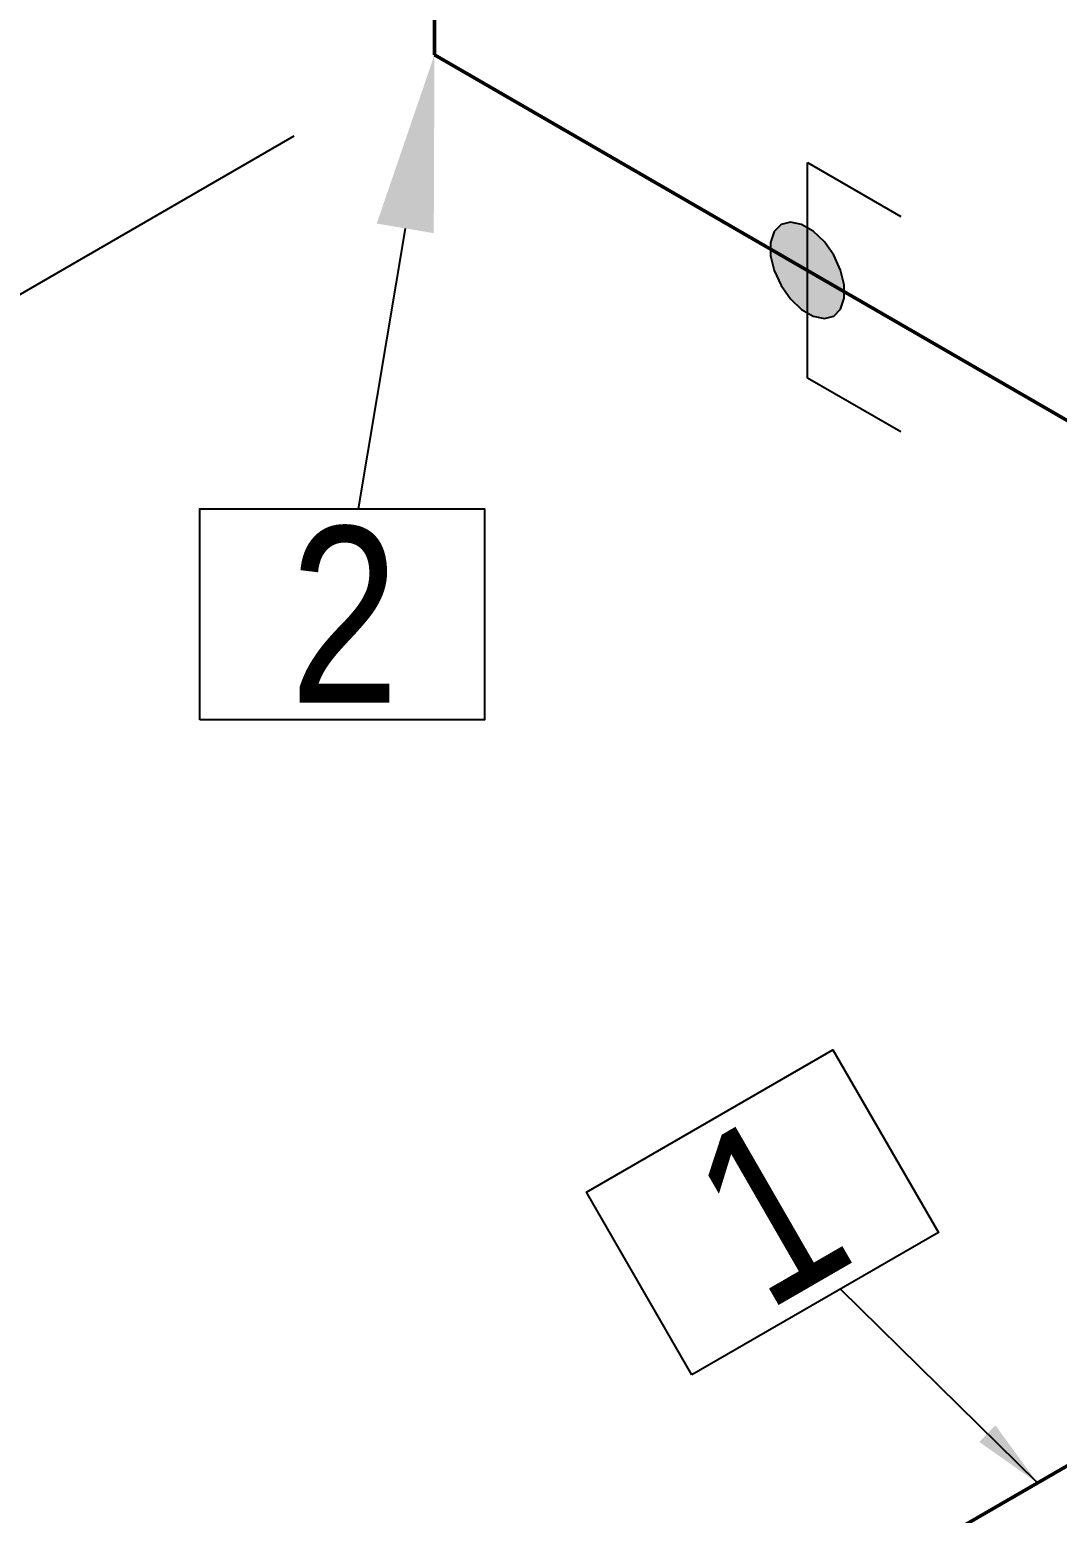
# Model space of a CAD drawing. Header units: millimetres. Extents: x 0 to 594, y 0 to 420.
# Drawn here: x 149.58 to 164.19, y 273.61 to 294.7 of the extents above; entities that cross this region are included whole.
import ezdxf
from ezdxf import colors
from ezdxf.entities.mleader import LeaderData, LeaderLine
from ezdxf.enums import TextEntityAlignment as Align
from ezdxf.math import Vec2, Vec3

# ---------------------------------------------------------------- set-up
doc = ezdxf.new("R2010")
doc.units = ezdxf.units.MM
doc.header["$LTSCALE"] = 0.25
for name, color, linetype in [('용접', 1, 'Continuous'), ('주석', 7, 'Continuous'), ('치수', 1, 'Continuous')]:
    doc.layers.add(name, color=color, linetype=linetype)
doc.layers.add('파이프 작은 보어', color=30, linetype='Continuous', lineweight=50)
doc.styles.add('AdskIsoAnnotation', font='arial.ttf', dxfattribs={"width": 0.8, "height": 1})
doc.styles.add('AdskIsoMetric', font='arial.ttf', dxfattribs={"width": 0.8, "height": 2.5})
doc.styles.add('AdskIsoMetric-30', font='arial.ttf', dxfattribs={"width": 0.8, "height": 2.5})
doc.styles.add('AdskIsoMetric30', font='arial.ttf', dxfattribs={"width": 0.8, "oblique": 30, "height": 2.5})
doc.styles.get("Standard").update_dxf_attribs({"font": 'arial.ttf'})
doc.dimstyles.new('AdskIsoMetric', dxfattribs={"dimtxt": 2.5, "dimasz": 2.5, "dimexe": 1, "dimexo": 2, "dimgap": 0.8, "dimtad": 1, "dimdec": 0, "dimrnd": 1, "dimzin": 0, "dimdsep": 46, "dimtxsty": 'AdskIsoMetric', "dimcen": 0, "dimclrt": 7, "dimadec": 0, "dimazin": 0, "dimtfac": 1, "dimtdec": 0, "dimtmove": 1, "dimatfit": 3, "dimfxl": 0, "dimfrac": 2, "dimtolj": 1, "dimtzin": 0, "dimarcsym": 0})

# ---------------------------------------------------------------- blocks, each defined once
blk = doc.blocks.new('*D71')
at = {"layer": 'Defpoints', "color": 0}
for p in [(177.201, 281.717), (152.474, 267.441), (152.474, 252.441)]:
    blk.add_point(p, dxfattribs=at)
at = {"layer": '치수', "color": 0, "lineweight": -2}
for p, q in [((177.201, 279.408), (177.201, 265.562)), ((175.036, 265.467), (154.639, 253.691)), ((152.474, 265.131), (152.474, 251.286))]:
    blk.add_line(p, q, dxfattribs=at)
at = {"layer": '치수', "color": 0}
for points in [[(174.827, 265.828), (175.244, 265.106), (177.201, 266.717)], [(154.43, 254.052), (154.847, 253.33), (152.474, 252.441)]]:
    blk.add_solid(points, dxfattribs=at)
at = {"layer": '치수', "color": 7, "insert": (166.817, 263.34), "char_height": 2.5, "attachment_point": 5, "rotation": 30, "style": 'AdskIsoMetric30'}
blk.add_mtext('\\A1;3895', dxfattribs=at)
blk = doc.blocks.new('*D79')
at = {"layer": 'Defpoints', "color": 0}
for p in [(177.201, 296.717), (155.337, 294.34), (177.201, 281.717)]:
    blk.add_point(p, dxfattribs=at)
at = {"layer": '치수', "color": 0, "lineweight": -2}
for p, q in [((157.502, 308.09), (175.036, 297.967)), ((177.201, 284.026), (177.201, 297.872))]:
    blk.add_line(p, q, dxfattribs=at)
at = {"layer": '치수', "color": 0}
for points in [[(157.71, 308.451), (157.293, 307.729), (155.337, 309.34)], [(175.244, 298.328), (174.827, 297.606), (177.201, 296.717)]]:
    blk.add_solid(points, dxfattribs=at)
at = {"layer": '치수', "color": 7, "insert": (166.489, 305.519), "char_height": 2.5, "attachment_point": 5, "rotation": 330, "style": 'AdskIsoMetric-30'}
blk.add_mtext('\\A1;2797', dxfattribs=at)
blk = doc.blocks.new('*D80')
at = {"layer": 'Defpoints', "color": 0}
for p in [(155.337, 311.585), (155.337, 294.34), (142.346, 286.84)]:
    blk.add_point(p, dxfattribs=at)
at = {"layer": '치수', "color": 0, "lineweight": -2}
for p, q in [((153.337, 310.43), (141.346, 303.508)), ((142.346, 301.585), (142.346, 289.34)), ((153.337, 293.186), (141.346, 286.263))]:
    blk.add_line(p, q, dxfattribs=at)
at = {"layer": '치수', "color": 0}
for points in [[(141.93, 301.585), (142.763, 301.585), (142.346, 304.085)], [(141.93, 289.34), (142.763, 289.34), (142.346, 286.84)]]:
    blk.add_solid(points, dxfattribs=at)
at = {"layer": '치수', "color": 7, "insert": (140.08, 294.154), "char_height": 2.5, "attachment_point": 5, "rotation": 90, "style": 'AdskIsoMetric-30'}
blk.add_mtext('\\A1;2132', dxfattribs=at)
blk = doc.blocks.new('엘보우-3-Iso2DSkew180')
at = {"color": 0, "linetype": 'ByBlock', "lineweight": -2, "extrusion": (-0.707107, -0.408248, 0.57735)}
for p, q in [((0, 6.124), (0, 0)), ((0, 0), (5.303, -3.062)), ((0, 0), (0, 0))]:
    blk.add_line(p, q, dxfattribs=at)
blk = doc.blocks.new('SocketWeld-2-IsoRight')
blk.add_hatch(color=256).paths.add_polyline_path([(0.0055, -0.0435), (0.0057, -0.0436), (0.006, -0.0436), (0.0062, -0.0436), (0.0064, -0.0437), (0.0066, -0.0437), (0.0068, -0.0438), (0.007, -0.0438), (0.0072, -0.0439), (0.0075, -0.0439), (0.0077, -0.0439), (0.0079, -0.044), (0.0081, -0.044), (0.0083, -0.0441), (0.0085, -0.0441), (0.0088, -0.0442), (0.009, -0.0442), (0.0092, -0.0443), (0.0094, -0.0443), (0.0096, -0.0443), (0.0098, -0.0444), (0.01, -0.0444), (0.0103, -0.0445), (0.0105, -0.0445), (0.0107, -0.0446), (0.0109, -0.0446), (0.0111, -0.0446), (0.0113, -0.0447), (0.0115, -0.0447), (0.0118, -0.0448), (0.012, -0.0448), (0.0122, -0.0449), (0.0124, -0.0449), (0.0126, -0.0449), (0.0128, -0.045), (0.013, -0.045), (0.0133, -0.0451), (0.0135, -0.0451), (0.0137, -0.0452), (0.0139, -0.0452), (0.0141, -0.0453), (0.0143, -0.0453), (0.0145, -0.0453), (0.0148, -0.0454), (0.015, -0.0454), (0.0152, -0.0455), (0.0154, -0.0455), (0.0156, -0.0456), (0.0158, -0.0456), (0.0161, -0.0456), (0.0161, -0.0456), (0.0162, -0.0456), (0.0164, -0.0455), (0.0166, -0.0455), (0.0168, -0.0455), (0.017, -0.0454), (0.0171, -0.0454), (0.0173, -0.0453), (0.0175, -0.0453), (0.0177, -0.0452), (0.0179, -0.0452), (0.0181, -0.0451), (0.0182, -0.0451), (0.0184, -0.045), (0.0186, -0.045), (0.0188, -0.0449), (0.019, -0.0449), (0.0192, -0.0448), (0.0193, -0.0448), (0.0195, -0.0447), (0.0197, -0.0447), (0.0199, -0.0446), (0.0201, -0.0446), (0.0203, -0.0445), (0.0204, -0.0445), (0.0206, -0.0444), (0.0208, -0.0444), (0.021, -0.0444), (0.0212, -0.0443), (0.0213, -0.0443), (0.0215, -0.0442), (0.0217, -0.0442), (0.0219, -0.0441), (0.0221, -0.0441), (0.0223, -0.044), (0.0224, -0.044), (0.0226, -0.0439), (0.0228, -0.0439), (0.023, -0.0438), (0.0232, -0.0438), (0.0234, -0.0437), (0.0235, -0.0437), (0.0237, -0.0436), (0.0239, -0.0436), (0.0241, -0.0435), (0.0243, -0.0435), (0.0245, -0.0434), (0.0246, -0.0434), (0.0248, -0.0433), (0.025, -0.0433), (0.025, -0.0433), (0.0251, -0.0432), (0.0253, -0.043), (0.0254, -0.0429), (0.0255, -0.0428), (0.0257, -0.0426), (0.0258, -0.0425), (0.0259, -0.0424), (0.0261, -0.0422), (0.0262, -0.0421), (0.0263, -0.042), (0.0265, -0.0418), (0.0266, -0.0417), (0.0267, -0.0416), (0.0269, -0.0414), (0.027, -0.0413), (0.0271, -0.0412), (0.0273, -0.041), (0.0274, -0.0409), (0.0275, -0.0408), (0.0277, -0.0406), (0.0278, -0.0405), (0.0279, -0.0403), (0.0281, -0.0402), (0.0282, -0.0401), (0.0283, -0.0399), (0.0284, -0.0398), (0.0286, -0.0397), (0.0287, -0.0395), (0.0288, -0.0394), (0.029, -0.0393), (0.0291, -0.0391), (0.0292, -0.039), (0.0294, -0.0389), (0.0295, -0.0387), (0.0296, -0.0386), (0.0298, -0.0385), (0.0299, -0.0383), (0.03, -0.0382), (0.0302, -0.0381), (0.0303, -0.0379), (0.0304, -0.0378), (0.0306, -0.0377), (0.0307, -0.0375), (0.0308, -0.0374), (0.031, -0.0373), (0.0311, -0.0371), (0.0312, -0.037), (0.0314, -0.0369), (0.0315, -0.0367), (0.0315, -0.0367), (0.0316, -0.0365), (0.0316, -0.0363), (0.0317, -0.0361), (0.0318, -0.0359), (0.0319, -0.0357), (0.0319, -0.0355), (0.032, -0.0353), (0.0321, -0.0351), (0.0321, -0.0349), (0.0322, -0.0346), (0.0323, -0.0344), (0.0323, -0.0342), (0.0324, -0.034), (0.0325, -0.0338), (0.0325, -0.0336), (0.0326, -0.0334), (0.0327, -0.0332), (0.0328, -0.033), (0.0328, -0.0328), (0.0329, -0.0326), (0.033, -0.0324), (0.033, -0.0322), (0.0331, -0.0319), (0.0332, -0.0317), (0.0332, -0.0315), (0.0333, -0.0313), (0.0334, -0.0311), (0.0335, -0.0309), (0.0335, -0.0307), (0.0336, -0.0305), (0.0337, -0.0303), (0.0337, -0.0301), (0.0338, -0.0299), (0.0339, -0.0297), (0.0339, -0.0295), (0.034, -0.0292), (0.0341, -0.029), (0.0342, -0.0288), (0.0342, -0.0286), (0.0343, -0.0284), (0.0344, -0.0282), (0.0344, -0.028), (0.0345, -0.0278), (0.0346, -0.0276), (0.0346, -0.0274), (0.0347, -0.0272), (0.0348, -0.027), (0.0349, -0.0268), (0.0349, -0.0265), (0.0349, -0.0265), (0.0349, -0.0263), (0.0349, -0.026), (0.0349, -0.0258), (0.0349, -0.0255), (0.0349, -0.0252), (0.0349, -0.025), (0.0349, -0.0247), (0.0349, -0.0245), (0.0349, -0.0242), (0.0349, -0.0239), (0.0349, -0.0237), (0.0349, -0.0234), (0.0349, -0.0232), (0.0349, -0.0229), (0.0349, -0.0226), (0.0349, -0.0224), (0.0349, -0.0221), (0.0349, -0.0219), (0.0349, -0.0216), (0.0349, -0.0213), (0.0349, -0.0211), (0.0349, -0.0208), (0.0349, -0.0206), (0.0349, -0.0203), (0.0349, -0.02), (0.0349, -0.0198), (0.0349, -0.0195), (0.0349, -0.0192), (0.0349, -0.019), (0.0349, -0.0187), (0.0349, -0.0185), (0.0349, -0.0182), (0.0349, -0.0179), (0.0349, -0.0177), (0.0349, -0.0174), (0.0349, -0.0172), (0.0349, -0.0169), (0.0349, -0.0166), (0.0349, -0.0164), (0.0349, -0.0161), (0.0349, -0.0159), (0.0349, -0.0156), (0.0349, -0.0153), (0.0349, -0.0151), (0.0349, -0.0148), (0.0349, -0.0146), (0.0349, -0.0143), (0.0349, -0.014), (0.0349, -0.0138), (0.0349, -0.0138), (0.0349, -0.0135), (0.0348, -0.0132), (0.0347, -0.0129), (0.0346, -0.0126), (0.0346, -0.0123), (0.0345, -0.012), (0.0344, -0.0118), (0.0344, -0.0115), (0.0343, -0.0112), (0.0342, -0.0109), (0.0342, -0.0106), (0.0341, -0.0103), (0.034, -0.01), (0.0339, -0.0097), (0.0339, -0.0095), (0.0338, -0.0092), (0.0337, -0.0089), (0.0337, -0.0086), (0.0336, -0.0083), (0.0335, -0.008), (0.0335, -0.0077), (0.0334, -0.0074), (0.0333, -0.0071), (0.0332, -0.0069), (0.0332, -0.0066), (0.0331, -0.0063), (0.033, -0.006), (0.033, -0.0057), (0.0329, -0.0054), (0.0328, -0.0051), (0.0328, -0.0048), (0.0327, -0.0046), (0.0326, -0.0043), (0.0325, -0.004), (0.0325, -0.0037), (0.0324, -0.0034), (0.0323, -0.0031), (0.0323, -0.0028), (0.0322, -0.0025), (0.0321, -0.0022), (0.0321, -0.002), (0.032, -0.0017), (0.0319, -0.0014), (0.0319, -0.0011), (0.0318, -0.0008), (0.0317, -0.0005), (0.0316, -0.0002), (0.0316, 0.0001), (0.0315, 0.0003), (0.0315, 0.0003), (0.0314, 0.0006), (0.0312, 0.0009), (0.0311, 0.0012), (0.031, 0.0015), (0.0308, 0.0018), (0.0307, 0.0021), (0.0306, 0.0024), (0.0304, 0.0026), (0.0303, 0.0029), (0.0302, 0.0032), (0.03, 0.0035), (0.0299, 0.0038), (0.0298, 0.0041), (0.0296, 0.0044), (0.0295, 0.0047), (0.0294, 0.0049), (0.0292, 0.0052), (0.0291, 0.0055), (0.029, 0.0058), (0.0288, 0.0061), (0.0287, 0.0064), (0.0286, 0.0067), (0.0284, 0.007), (0.0283, 0.0072), (0.0282, 0.0075), (0.0281, 0.0078), (0.0279, 0.0081), (0.0278, 0.0084), (0.0277, 0.0087), (0.0275, 0.009), (0.0274, 0.0093), (0.0273, 0.0095), (0.0271, 0.0098), (0.027, 0.0101), (0.0269, 0.0104), (0.0267, 0.0107), (0.0266, 0.011), (0.0265, 0.0113), (0.0263, 0.0116), (0.0262, 0.0118), (0.0261, 0.0121), (0.0259, 0.0124), (0.0258, 0.0127), (0.0257, 0.013), (0.0255, 0.0133), (0.0254, 0.0136), (0.0253, 0.0139), (0.0251, 0.0141), (0.025, 0.0144), (0.025, 0.0144), (0.0248, 0.0147), (0.0246, 0.015), (0.0245, 0.0152), (0.0243, 0.0155), (0.0241, 0.0157), (0.0239, 0.016), (0.0237, 0.0162), (0.0235, 0.0165), (0.0234, 0.0168), (0.0232, 0.017), (0.023, 0.0173), (0.0228, 0.0175), (0.0226, 0.0178), (0.0224, 0.0181), (0.0223, 0.0183), (0.0221, 0.0186), (0.0219, 0.0188), (0.0217, 0.0191), (0.0215, 0.0193), (0.0213, 0.0196), (0.0212, 0.0199), (0.021, 0.0201), (0.0208, 0.0204), (0.0206, 0.0206), (0.0204, 0.0209), (0.0203, 0.0212), (0.0201, 0.0214), (0.0199, 0.0217), (0.0197, 0.0219), (0.0195, 0.0222), (0.0193, 0.0225), (0.0192, 0.0227), (0.019, 0.023), (0.0188, 0.0232), (0.0186, 0.0235), (0.0184, 0.0237), (0.0182, 0.024), (0.0181, 0.0243), (0.0179, 0.0245), (0.0177, 0.0248), (0.0175, 0.025), (0.0173, 0.0253), (0.0171, 0.0256), (0.017, 0.0258), (0.0168, 0.0261), (0.0166, 0.0263), (0.0164, 0.0266), (0.0162, 0.0268), (0.0161, 0.0271), (0.0161, 0.0271), (0.0158, 0.0273), (0.0156, 0.0275), (0.0154, 0.0277), (0.0152, 0.0279), (0.015, 0.0281), (0.0148, 0.0283), (0.0145, 0.0285), (0.0143, 0.0287), (0.0141, 0.0289), (0.0139, 0.0292), (0.0137, 0.0294), (0.0135, 0.0296), (0.0133, 0.0298), (0.013, 0.03), (0.0128, 0.0302), (0.0126, 0.0304), (0.0124, 0.0306), (0.0122, 0.0308), (0.012, 0.031), (0.0118, 0.0312), (0.0115, 0.0314), (0.0113, 0.0316), (0.0111, 0.0318), (0.0109, 0.032), (0.0107, 0.0322), (0.0105, 0.0324), (0.0103, 0.0326), (0.01, 0.0328), (0.0098, 0.033), (0.0096, 0.0332), (0.0094, 0.0334), (0.0092, 0.0337), (0.009, 0.0339), (0.0088, 0.0341), (0.0085, 0.0343), (0.0083, 0.0345), (0.0081, 0.0347), (0.0079, 0.0349), (0.0077, 0.0351), (0.0075, 0.0353), (0.0072, 0.0355), (0.007, 0.0357), (0.0068, 0.0359), (0.0066, 0.0361), (0.0064, 0.0363), (0.0062, 0.0365), (0.006, 0.0367), (0.0057, 0.0369), (0.0055, 0.0371), (0.0055, 0.0371), (0.0053, 0.0373), (0.0051, 0.0374), (0.0049, 0.0375), (0.0046, 0.0377), (0.0044, 0.0378), (0.0042, 0.0379), (0.004, 0.038), (0.0037, 0.0382), (0.0035, 0.0383), (0.0033, 0.0384), (0.003, 0.0386), (0.0028, 0.0387), (0.0026, 0.0388), (0.0024, 0.039), (0.0021, 0.0391), (0.0019, 0.0392), (0.0017, 0.0393), (0.0015, 0.0395), (0.0012, 0.0396), (0.001, 0.0397), (0.0008, 0.0399), (0.0006, 0.04), (0.0003, 0.0401), (0.0001, 0.0403), (-0.0001, 0.0404), (-0.0003, 0.0405), (-0.0006, 0.0406), (-0.0008, 0.0408), (-0.001, 0.0409), (-0.0012, 0.041), (-0.0015, 0.0412), (-0.0017, 0.0413), (-0.0019, 0.0414), (-0.0021, 0.0416), (-0.0024, 0.0417), (-0.0026, 0.0418), (-0.0028, 0.042), (-0.003, 0.0421), (-0.0033, 0.0422), (-0.0035, 0.0423), (-0.0037, 0.0425), (-0.004, 0.0426), (-0.0042, 0.0427), (-0.0044, 0.0429), (-0.0046, 0.043), (-0.0049, 0.0431), (-0.0051, 0.0433), (-0.0053, 0.0434), (-0.0055, 0.0435), (-0.0055, 0.0435), (-0.0057, 0.0436), (-0.006, 0.0436), (-0.0062, 0.0436), (-0.0064, 0.0437), (-0.0066, 0.0437), (-0.0068, 0.0438), (-0.007, 0.0438), (-0.0072, 0.0439), (-0.0075, 0.0439), (-0.0077, 0.0439), (-0.0079, 0.044), (-0.0081, 0.044), (-0.0083, 0.0441), (-0.0085, 0.0441), (-0.0088, 0.0442), (-0.009, 0.0442), (-0.0092, 0.0443), (-0.0094, 0.0443), (-0.0096, 0.0443), (-0.0098, 0.0444), (-0.01, 0.0444), (-0.0103, 0.0445), (-0.0105, 0.0445), (-0.0107, 0.0446), (-0.0109, 0.0446), (-0.0111, 0.0446), (-0.0113, 0.0447), (-0.0115, 0.0447), (-0.0118, 0.0448), (-0.012, 0.0448), (-0.0122, 0.0449), (-0.0124, 0.0449), (-0.0126, 0.0449), (-0.0128, 0.045), (-0.013, 0.045), (-0.0133, 0.0451), (-0.0135, 0.0451), (-0.0137, 0.0452), (-0.0139, 0.0452), (-0.0141, 0.0453), (-0.0143, 0.0453), (-0.0145, 0.0453), (-0.0148, 0.0454), (-0.015, 0.0454), (-0.0152, 0.0455), (-0.0154, 0.0455), (-0.0156, 0.0456), (-0.0158, 0.0456), (-0.0161, 0.0456), (-0.0161, 0.0456), (-0.0162, 0.0456), (-0.0164, 0.0455), (-0.0166, 0.0455), (-0.0168, 0.0455), (-0.017, 0.0454), (-0.0171, 0.0454), (-0.0173, 0.0453), (-0.0175, 0.0453), (-0.0177, 0.0452), (-0.0179, 0.0452), (-0.0181, 0.0451), (-0.0182, 0.0451), (-0.0184, 0.045), (-0.0186, 0.045), (-0.0188, 0.0449), (-0.019, 0.0449), (-0.0192, 0.0448), (-0.0193, 0.0448), (-0.0195, 0.0447), (-0.0197, 0.0447), (-0.0199, 0.0446), (-0.0201, 0.0446), (-0.0203, 0.0445), (-0.0204, 0.0445), (-0.0206, 0.0444), (-0.0208, 0.0444), (-0.021, 0.0444), (-0.0212, 0.0443), (-0.0213, 0.0443), (-0.0215, 0.0442), (-0.0217, 0.0442), (-0.0219, 0.0441), (-0.0221, 0.0441), (-0.0223, 0.044), (-0.0224, 0.044), (-0.0226, 0.0439), (-0.0228, 0.0439), (-0.023, 0.0438), (-0.0232, 0.0438), (-0.0234, 0.0437), (-0.0235, 0.0437), (-0.0237, 0.0436), (-0.0239, 0.0436), (-0.0241, 0.0435), (-0.0243, 0.0435), (-0.0245, 0.0434), (-0.0246, 0.0434), (-0.0248, 0.0433), (-0.025, 0.0433), (-0.025, 0.0433), (-0.0251, 0.0432), (-0.0253, 0.043), (-0.0254, 0.0429), (-0.0255, 0.0428), (-0.0257, 0.0426), (-0.0258, 0.0425), (-0.0259, 0.0424), (-0.0261, 0.0422), (-0.0262, 0.0421), (-0.0263, 0.042), (-0.0265, 0.0418), (-0.0266, 0.0417), (-0.0267, 0.0416), (-0.0269, 0.0414), (-0.027, 0.0413), (-0.0271, 0.0412), (-0.0273, 0.041), (-0.0274, 0.0409), (-0.0275, 0.0408), (-0.0277, 0.0406), (-0.0278, 0.0405), (-0.0279, 0.0403), (-0.0281, 0.0402), (-0.0282, 0.0401), (-0.0283, 0.0399), (-0.0284, 0.0398), (-0.0286, 0.0397), (-0.0287, 0.0395), (-0.0288, 0.0394), (-0.029, 0.0393), (-0.0291, 0.0391), (-0.0292, 0.039), (-0.0294, 0.0389), (-0.0295, 0.0387), (-0.0296, 0.0386), (-0.0298, 0.0385), (-0.0299, 0.0383), (-0.03, 0.0382), (-0.0302, 0.0381), (-0.0303, 0.0379), (-0.0304, 0.0378), (-0.0306, 0.0377), (-0.0307, 0.0375), (-0.0308, 0.0374), (-0.031, 0.0373), (-0.0311, 0.0371), (-0.0312, 0.037), (-0.0314, 0.0369), (-0.0315, 0.0367), (-0.0315, 0.0367), (-0.0316, 0.0365), (-0.0316, 0.0363), (-0.0317, 0.0361), (-0.0318, 0.0359), (-0.0319, 0.0357), (-0.0319, 0.0355), (-0.032, 0.0353), (-0.0321, 0.0351), (-0.0321, 0.0349), (-0.0322, 0.0346), (-0.0323, 0.0344), (-0.0323, 0.0342), (-0.0324, 0.034), (-0.0325, 0.0338), (-0.0325, 0.0336), (-0.0326, 0.0334), (-0.0327, 0.0332), (-0.0328, 0.033), (-0.0328, 0.0328), (-0.0329, 0.0326), (-0.033, 0.0324), (-0.033, 0.0322), (-0.0331, 0.0319), (-0.0332, 0.0317), (-0.0332, 0.0315), (-0.0333, 0.0313), (-0.0334, 0.0311), (-0.0335, 0.0309), (-0.0335, 0.0307), (-0.0336, 0.0305), (-0.0337, 0.0303), (-0.0337, 0.0301), (-0.0338, 0.0299), (-0.0339, 0.0297), (-0.0339, 0.0295), (-0.034, 0.0292), (-0.0341, 0.029), (-0.0342, 0.0288), (-0.0342, 0.0286), (-0.0343, 0.0284), (-0.0344, 0.0282), (-0.0344, 0.028), (-0.0345, 0.0278), (-0.0346, 0.0276), (-0.0346, 0.0274), (-0.0347, 0.0272), (-0.0348, 0.027), (-0.0349, 0.0268), (-0.0349, 0.0265), (-0.0349, 0.0265), (-0.0349, 0.0263), (-0.0349, 0.026), (-0.0349, 0.0258), (-0.0349, 0.0255), (-0.0349, 0.0252), (-0.0349, 0.025), (-0.0349, 0.0247), (-0.0349, 0.0245), (-0.0349, 0.0242), (-0.0349, 0.0239), (-0.0349, 0.0237), (-0.0349, 0.0234), (-0.0349, 0.0232), (-0.0349, 0.0229), (-0.0349, 0.0226), (-0.0349, 0.0224), (-0.0349, 0.0221), (-0.0349, 0.0219), (-0.0349, 0.0216), (-0.0349, 0.0213), (-0.0349, 0.0211), (-0.0349, 0.0208), (-0.0349, 0.0206), (-0.0349, 0.0203), (-0.0349, 0.02), (-0.0349, 0.0198), (-0.0349, 0.0195), (-0.0349, 0.0192), (-0.0349, 0.019), (-0.0349, 0.0187), (-0.0349, 0.0185), (-0.0349, 0.0182), (-0.0349, 0.0179), (-0.0349, 0.0177), (-0.0349, 0.0174), (-0.0349, 0.0172), (-0.0349, 0.0169), (-0.0349, 0.0166), (-0.0349, 0.0164), (-0.0349, 0.0161), (-0.0349, 0.0159), (-0.0349, 0.0156), (-0.0349, 0.0153), (-0.0349, 0.0151), (-0.0349, 0.0148), (-0.0349, 0.0146), (-0.0349, 0.0143), (-0.0349, 0.014), (-0.0349, 0.0138), (-0.0349, 0.0138), (-0.0349, 0.0135), (-0.0348, 0.0132), (-0.0347, 0.0129), (-0.0346, 0.0126), (-0.0346, 0.0123), (-0.0345, 0.012), (-0.0344, 0.0118), (-0.0344, 0.0115), (-0.0343, 0.0112), (-0.0342, 0.0109), (-0.0342, 0.0106), (-0.0341, 0.0103), (-0.034, 0.01), (-0.0339, 0.0097), (-0.0339, 0.0095), (-0.0338, 0.0092), (-0.0337, 0.0089), (-0.0337, 0.0086), (-0.0336, 0.0083), (-0.0335, 0.008), (-0.0335, 0.0077), (-0.0334, 0.0074), (-0.0333, 0.0071), (-0.0332, 0.0069), (-0.0332, 0.0066), (-0.0331, 0.0063), (-0.033, 0.006), (-0.033, 0.0057), (-0.0329, 0.0054), (-0.0328, 0.0051), (-0.0328, 0.0048), (-0.0327, 0.0046), (-0.0326, 0.0043), (-0.0325, 0.004), (-0.0325, 0.0037), (-0.0324, 0.0034), (-0.0323, 0.0031), (-0.0323, 0.0028), (-0.0322, 0.0025), (-0.0321, 0.0022), (-0.0321, 0.002), (-0.032, 0.0017), (-0.0319, 0.0014), (-0.0319, 0.0011), (-0.0318, 0.0008), (-0.0317, 0.0005), (-0.0316, 0.0002), (-0.0316, -0.0001), (-0.0315, -0.0003), (-0.0315, -0.0003), (-0.0314, -0.0006), (-0.0312, -0.0009), (-0.0311, -0.0012), (-0.031, -0.0015), (-0.0308, -0.0018), (-0.0307, -0.0021), (-0.0306, -0.0024), (-0.0304, -0.0026), (-0.0303, -0.0029), (-0.0302, -0.0032), (-0.03, -0.0035), (-0.0299, -0.0038), (-0.0298, -0.0041), (-0.0296, -0.0044), (-0.0295, -0.0047), (-0.0294, -0.0049), (-0.0292, -0.0052), (-0.0291, -0.0055), (-0.029, -0.0058), (-0.0288, -0.0061), (-0.0287, -0.0064), (-0.0286, -0.0067), (-0.0284, -0.007), (-0.0283, -0.0072), (-0.0282, -0.0075), (-0.0281, -0.0078), (-0.0279, -0.0081), (-0.0278, -0.0084), (-0.0277, -0.0087), (-0.0275, -0.009), (-0.0274, -0.0093), (-0.0273, -0.0095), (-0.0271, -0.0098), (-0.027, -0.0101), (-0.0269, -0.0104), (-0.0267, -0.0107), (-0.0266, -0.011), (-0.0265, -0.0113), (-0.0263, -0.0116), (-0.0262, -0.0118), (-0.0261, -0.0121), (-0.0259, -0.0124), (-0.0258, -0.0127), (-0.0257, -0.013), (-0.0255, -0.0133), (-0.0254, -0.0136), (-0.0253, -0.0139), (-0.0251, -0.0141), (-0.025, -0.0144), (-0.025, -0.0144), (-0.0248, -0.0147), (-0.0246, -0.015), (-0.0245, -0.0152), (-0.0243, -0.0155), (-0.0241, -0.0157), (-0.0239, -0.016), (-0.0237, -0.0162), (-0.0235, -0.0165), (-0.0234, -0.0168), (-0.0232, -0.017), (-0.023, -0.0173), (-0.0228, -0.0175), (-0.0226, -0.0178), (-0.0224, -0.0181), (-0.0223, -0.0183), (-0.0221, -0.0186), (-0.0219, -0.0188), (-0.0217, -0.0191), (-0.0215, -0.0193), (-0.0213, -0.0196), (-0.0212, -0.0199), (-0.021, -0.0201), (-0.0208, -0.0204), (-0.0206, -0.0206), (-0.0204, -0.0209), (-0.0203, -0.0212), (-0.0201, -0.0214), (-0.0199, -0.0217), (-0.0197, -0.0219), (-0.0195, -0.0222), (-0.0193, -0.0225), (-0.0192, -0.0227), (-0.019, -0.023), (-0.0188, -0.0232), (-0.0186, -0.0235), (-0.0184, -0.0237), (-0.0182, -0.024), (-0.0181, -0.0243), (-0.0179, -0.0245), (-0.0177, -0.0248), (-0.0175, -0.025), (-0.0173, -0.0253), (-0.0171, -0.0256), (-0.017, -0.0258), (-0.0168, -0.0261), (-0.0166, -0.0263), (-0.0164, -0.0266), (-0.0162, -0.0268), (-0.0161, -0.0271), (-0.0161, -0.0271), (-0.0158, -0.0273), (-0.0156, -0.0275), (-0.0154, -0.0277), (-0.0152, -0.0279), (-0.015, -0.0281), (-0.0148, -0.0283), (-0.0145, -0.0285), (-0.0143, -0.0287), (-0.0141, -0.0289), (-0.0139, -0.0292), (-0.0137, -0.0294), (-0.0135, -0.0296), (-0.0133, -0.0298), (-0.013, -0.03), (-0.0128, -0.0302), (-0.0126, -0.0304), (-0.0124, -0.0306), (-0.0122, -0.0308), (-0.012, -0.031), (-0.0118, -0.0312), (-0.0115, -0.0314), (-0.0113, -0.0316), (-0.0111, -0.0318), (-0.0109, -0.032), (-0.0107, -0.0322), (-0.0105, -0.0324), (-0.0103, -0.0326), (-0.01, -0.0328), (-0.0098, -0.033), (-0.0096, -0.0332), (-0.0094, -0.0334), (-0.0092, -0.0337), (-0.009, -0.0339), (-0.0088, -0.0341), (-0.0085, -0.0343), (-0.0083, -0.0345), (-0.0081, -0.0347), (-0.0079, -0.0349), (-0.0077, -0.0351), (-0.0075, -0.0353), (-0.0072, -0.0355), (-0.007, -0.0357), (-0.0068, -0.0359), (-0.0066, -0.0361), (-0.0064, -0.0363), (-0.0062, -0.0365), (-0.006, -0.0367), (-0.0057, -0.0369), (-0.0055, -0.0371), (-0.0055, -0.0371), (-0.0053, -0.0373), (-0.0051, -0.0374), (-0.0049, -0.0375), (-0.0046, -0.0377), (-0.0044, -0.0378), (-0.0042, -0.0379), (-0.004, -0.038), (-0.0037, -0.0382), (-0.0035, -0.0383), (-0.0033, -0.0384), (-0.003, -0.0386), (-0.0028, -0.0387), (-0.0026, -0.0388), (-0.0024, -0.039), (-0.0021, -0.0391), (-0.0019, -0.0392), (-0.0017, -0.0393), (-0.0015, -0.0395), (-0.0012, -0.0396), (-0.001, -0.0397), (-0.0008, -0.0399), (-0.0006, -0.04), (-0.0003, -0.0401), (-0.0001, -0.0403), (0.0001, -0.0404), (0.0003, -0.0405), (0.0006, -0.0406), (0.0008, -0.0408), (0.001, -0.0409), (0.0012, -0.041), (0.0015, -0.0412), (0.0017, -0.0413), (0.0019, -0.0414), (0.0021, -0.0416), (0.0024, -0.0417), (0.0026, -0.0418), (0.0028, -0.042), (0.003, -0.0421), (0.0033, -0.0422), (0.0035, -0.0423), (0.0037, -0.0425), (0.004, -0.0426), (0.0042, -0.0427), (0.0044, -0.0429), (0.0046, -0.043), (0.0049, -0.0431), (0.0051, -0.0433), (0.0053, -0.0434)], flags=0)
at = {"color": 0, "linetype": 'ByBlock', "lineweight": -2, "extrusion": (-0.707107, -0.408248, 0.57735)}
for p, q in [((-0.0884, 0.1531), (0, 0.1021)), ((0, 0.1021), (0, -0.1021)), ((-0.025, 0.0433), (-0.0315, 0.0367)), ((-0.0161, 0.0456), (-0.025, 0.0433)), ((-0.0055, 0.0435), (-0.0161, 0.0456)), ((0.0055, 0.0371), (-0.0055, 0.0435)), ((-0.0315, 0.0367), (-0.0349, 0.0265)), ((0.0161, 0.0271), (0.0055, 0.0371)), ((-0.0349, 0.0265), (-0.0349, 0.0138)), ((0.025, 0.0144), (0.0161, 0.0271)), ((0.0315, 0.0003), (0.025, 0.0144)), ((-0.0349, 0.0138), (-0.0315, -0.0003)), ((0.0349, -0.0138), (0.0315, 0.0003)), ((-0.0315, -0.0003), (-0.025, -0.0144)), ((0.0349, -0.0265), (0.0349, -0.0138)), ((-0.025, -0.0144), (-0.0161, -0.0271)), ((-0.0161, -0.0271), (-0.0055, -0.0371)), ((0.0315, -0.0367), (0.0349, -0.0265)), ((-0.0055, -0.0371), (0.0055, -0.0435)), ((0.025, -0.0433), (0.0315, -0.0367)), ((0, -0.1021), (-0.0884, -0.051)), ((0.0055, -0.0435), (0.0161, -0.0456)), ((0.0161, -0.0456), (0.025, -0.0433))]:
    blk.add_line(p, q, dxfattribs=at)
blk = doc.blocks.new('AnnoRect')
at = {"color": 0, "linetype": 'ByBlock', "lineweight": -2}
blk.add_wipeout([(-0.8095, -0.6), (-0.8095, 0.6), (0.8095, 0.6), (0.8095, -0.6)], dxfattribs=at)
blk.add_lwpolyline([(-0.8095, -0.6), (-0.8095, 0.6), (0.8095, 0.6), (0.8095, -0.6)], close=True, dxfattribs=at)
at = {"color": 0, "linetype": 'ByBlock', "lineweight": -2, "style": 'AdskIsoAnnotation', "width": 0.8}
blk.add_attdef('XX', text='', height=1, dxfattribs=at).set_placement((0, 0), align=Align.MIDDLE_CENTER)

msp = doc.modelspace()

# ---------------------------------------------------------------- linework, layer by layer
at = {"layer": '파이프 작은 보어'}
for points in [[(160.64, 291.2784), (171.8975, 284.7788)], [(171.8975, 278.6551), (157.7768, 270.5025)]]:
    msp.add_lwpolyline(points, dxfattribs=at)

# ---------------------------------------------------------------- block references
at = {"layer": '용접', "xscale": 15, "yscale": 15, "zscale": 15, "rotation": 179.9999999382679}
msp.add_blockref('SocketWeld-2-IsoRight', (160.64, 291.2784), dxfattribs=at)
at = {"layer": '파이프 작은 보어'}
msp.add_blockref('엘보우-3-Iso2DSkew180', (155.3367, 294.3403), dxfattribs=at)

# ---------------------------------------------------------------- dimensions: what is measured, and where the dimension line sits
at = {"layer": '치수'}
for base, p1, p2, angle, text, override, picture, middle in [((142.3463, 286.8403), (155.3367, 311.585), (155.3367, 294.3403), 270, '2132', {"dimtad": 0, "dimlfac": 123.651365, "dimtxsty": 'AdskIsoMetric-30', "dimse1": 0, "dimse2": 0, "dimsd1": 0, "dimsd2": 0, "dimtmove": 1}, '*D80', (140.08, 294.1542)), ((177.2008, 296.717), (155.3367, 294.3403), (177.2008, 281.717), 330, '2797', {"dimtad": 0, "dimlfac": 110.772328, "dimtxsty": 'AdskIsoMetric-30', "dimse1": 1, "dimse2": 0, "dimsd1": 0, "dimsd2": 0, "dimtmove": 1}, '*D79', (166.4887, 305.5185)), ((152.4735, 252.4407), (177.2008, 281.717), (152.4735, 267.4407), 210, '3895', {"dimtad": 0, "dimlfac": 136.415155, "dimtxsty": 'AdskIsoMetric30', "dimse1": 0, "dimse2": 0, "dimsd1": 0, "dimsd2": 0, "dimtmove": 1}, '*D71', (166.8169, 263.3397))]:
    dim = msp.add_linear_dim(base=base, p1=p1, p2=p2, angle=angle, text=text, dimstyle='AdskIsoMetric', override=override, dxfattribs=at)
    dim.commit()
    dim.dimension.update_dxf_attribs({"geometry": picture, "text_midpoint": middle, "dimtype": 160})

# ---------------------------------------------------------------- leaders
at = {"layer": '주석'}
ml = msp.add_multileader_mtext('Standard', dxfattribs=at)
ml.set_content('')
ml.set_leader_properties()
ml.build(insert=Vec2(0, 0))
ml.multileader.update_dxf_attribs({"dogleg_length": 0, "arrow_head_size": 2.5})
ctx = ml.context
ctx.base_point, ctx.arrow_head_size, ctx.plane_origin = Vec3(154.25, 287.89), 2.5, Vec3(0, 7.8901)
notes = []
notes.append((ctx, [(0, (1, 1, 0), (154.25, 287.89), (-1, 0), 0, [(0, [(155.3367, 294.3403)], 0, [])])]))
ctx.mtext, ml.multileader.dxf.content_type = None, 0
ml = msp.add_multileader_mtext('Standard', dxfattribs=at)
ml.set_content('')
ml.set_leader_properties()
ml.build(insert=Vec2(0, 0))
ml.multileader.update_dxf_attribs({"dogleg_length": 0, "arrow_head_size": 0})
ctx = ml.context
ctx.base_point, ctx.arrow_head_size, ctx.plane_origin = Vec3(161.1098, 276.7988), 0, Vec3(0, 7.8901)
notes.append((ctx, [(0, (1, 1, 0), (161.1098, 276.7988), (-1, 0), 0, [(0, [(163.9111, 274.0441)], 0, [])])]))
ctx.mtext, ml.multileader.dxf.content_type = None, 0
for ctx, leaders in notes:
    for number, flags, end, landing, length, lines in leaders:
        leader = LeaderData()
        leader.index, (leader.has_last_leader_line, leader.has_dogleg_vector, leader.attachment_direction) = number, flags
        leader.last_leader_point, leader.dogleg_vector, leader.dogleg_length = Vec3(end), Vec3(landing), length
        for number, points, colour, breaks in lines:
            line = LeaderLine()
            line.index, line.vertices, line.color, line.breaks = number, Vec3.list(points), colors.encode_raw_color(colour), breaks
            leader.lines.append(line)
        ctx.leaders.append(leader)

# ---------------------------------------------------------------- next in the draw order: block references
ref = msp.add_blockref('AnnoRect', (154.0238, 286.39), dxfattribs=dict(at, xscale=2.5, yscale=2.5, zscale=2.5))
ref.add_attrib('XX_001', '2', (153.2796, 285.1349), dxfattribs={"layer": '0', "color": 0, "linetype": 'ByBlock', "lineweight": -2, "height": 2.5, "style": 'AdskIsoAnnotation', "width": 0.8})
ref = msp.add_blockref('AnnoRect', (160, 277.8901), dxfattribs=dict(at, xscale=2.500000000000001, yscale=2.500000000000001, zscale=2.500000000000001, rotation=29.99999981604636))
ref.add_attrib('XX_001', '1', (160.0451, 276.4668), dxfattribs={"layer": '0', "color": 0, "linetype": 'ByBlock', "lineweight": -2, "height": 2.5, "rotation": 30, "style": 'AdskIsoAnnotation', "width": 0.8})

doc.saveas('drawing.dxf')
